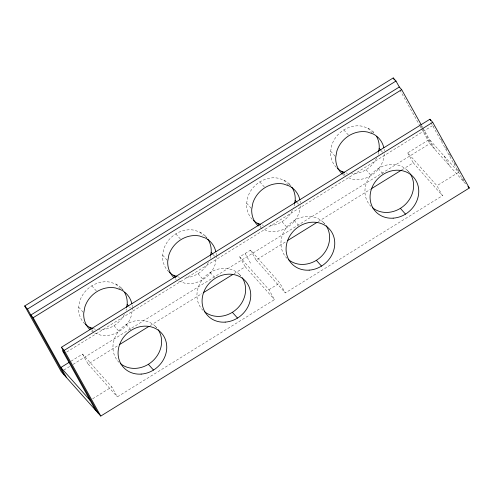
<?xml version="1.0" encoding="UTF-8"?>
<svg xmlns="http://www.w3.org/2000/svg" width="494" height="494" viewBox="0 0 494 494"><rect width="100%" height="100%" fill="white"/><g stroke="black" fill="none" stroke-linecap="round" stroke-linejoin="round"><path stroke-width="0.37" stroke-dasharray="2.47 1.85" d="M126.069 310.356L126.347 308.861M210.073 258.374L210.481 256.133M294.622 203.405L294.072 206.393A25.595 22.668 -41.7 0 1 293.603 207.752M300.358 205.912L299.21 212.167A25.595 22.668 -41.7 0 1 268.551 231.136L262.814 229.142M378.071 154.412L378.484 152.171M384.357 153.93L383.208 160.186A25.595 22.668 -41.7 0 1 352.555 179.155L347.066 177.253M66.733 352.012L433.287 125.192L434.035 126.532M71.068 361.182L82.541 354.081L111.78 386.926L117.319 396.88L274.485 299.63L268.946 289.675L239.707 256.824L250.544 250.118L279.783 282.969L285.322 292.923L442.488 195.667L436.943 185.713L407.711 152.862L429.385 139.45L458.623 172.301L436.943 185.713M63.893 370.055L69.796 366.4M73.075 364.374L429.792 143.637L466.058 184.386M82.541 354.081L88.086 364.035L118.208 345.392M150.293 325.54L202.027 293.522M234.113 273.67L245.246 266.779L274.485 299.63M250.544 250.118L256.083 260.072L286.211 241.43M318.297 221.578L370.685 189.159M402.116 169.708L413.25 162.822L442.488 195.667M92.65 398.763L111.78 386.926M268.946 289.675L279.783 282.969M346.047 172.906L347.418 173.382M262.042 224.887L263.413 225.363M177.358 276.628L179.415 277.344M178.809 281.123L184.552 283.118A25.595 22.668 -41.7 0 0 215.205 264.142L216.36 257.893A25.595 22.668 -41.7 0 0 216.36 255.552M93.354 328.609L95.416 329.325M94.811 333.104L100.548 335.093A25.595 22.668 -41.7 0 0 131.206 316.123L132.355 309.868A25.595 22.668 -41.7 0 0 132.361 307.534M372.982 131.713L373.915 132.763M407.352 170.331L409.687 172.956M367.888 128.162L372.562 133.405M381.041 150.534L383.375 153.152M343.83 129.91L348.962 135.683M378.2 168.534L382.869 173.777M365.992 169.732L371.13 175.5M330.647 151.207L335.784 156.981M343.793 173.579L345.195 175.154M288.978 183.688L290.849 185.787M323.354 222.312L325.688 224.937M283.889 180.143L289.027 185.911M297.042 202.509L299.376 205.133M259.825 181.891L264.963 187.664M294.202 220.509L298.401 225.233M281.988 221.713L287.125 227.481M246.642 203.188L251.779 208.962M259.795 225.56L261.196 227.135M256.083 260.072L285.322 292.923M204.979 235.669L206.844 237.768M239.349 274.293L240.751 275.862M199.891 232.124L203.158 235.792M213.038 254.49L215.372 257.115M175.827 233.872L180.965 239.639M210.197 272.49L214.402 277.214M197.989 273.688L203.127 279.462M162.643 255.17L167.781 260.937M120.974 287.65L123.309 290.274M155.351 326.268L156.752 327.843M115.886 284.099L120.555 289.348M129.502 306.996L130.441 308.046M91.822 285.853L96.96 291.621M126.198 324.472L130.867 329.72M113.991 325.67L119.122 331.443M78.645 307.151L83.776 312.918M91.791 329.517L94.126 332.141M88.086 364.035L117.319 396.88M441.136 139.283L442.63 141.969M445.619 147.335L447.113 150.022M449.349 154.048L450.843 156.734M454.208 162.773L455.703 165.459M457.944 169.485L460.186 173.511M462.798 178.204L464.292 180.89M430.916 122.524L464.162 182.255M444.007 155.876L449.546 165.83M421.524 125.328L422.648 127.341M423.018 128.014L434.924 149.404M420.974 125.939L422.098 127.952M422.469 128.619L432.559 146.743M399.936 90.001L419.344 124.865M419.715 125.532L421.209 128.218M421.58 128.885L429.792 143.637M407.711 152.862L413.25 162.822M245.123 253.471L250.668 263.426M239.707 256.824L245.246 266.779M124.414 314.382A25.595 22.668 -41.7 0 1 98.849 329.739M84.832 323.873A25.595 22.668 -41.7 0 1 78.589 307.422L79.744 301.167A25.595 22.668 -41.7 0 1 110.397 282.198L116.139 284.192A25.595 22.668 -41.7 0 1 123.395 290.466M208.419 262.4A25.595 22.668 -41.7 0 1 184.262 277.789M168.837 271.891A25.595 22.668 -41.7 0 1 162.594 255.441L163.742 249.186A25.595 22.668 -41.7 0 1 194.401 230.216L200.138 232.211A25.595 22.668 -41.7 0 1 206.955 237.886M292.417 210.419A25.595 22.668 -41.7 0 1 268.261 225.807M252.317 219.392A25.595 22.668 -41.7 0 1 246.592 203.46L247.741 197.205A25.595 22.668 -41.7 0 1 278.4 178.235L284.143 180.23A25.595 22.668 -41.7 0 1 290.954 185.905M376.743 157.784A25.595 22.668 -41.7 0 1 351.561 173.826M336.315 167.41A25.595 22.668 -41.7 0 1 330.597 151.485L331.746 145.23A25.595 22.668 -41.7 0 1 362.405 126.254L368.141 128.249A25.595 22.668 -41.7 0 1 374.489 133.337M287.212 258.529A25.595 22.668 -41.7 0 1 289.873 223.794A25.595 22.668 -41.7 0 1 324.861 223.943M203.207 310.51A25.595 22.668 -41.7 0 1 205.868 275.776A25.595 22.668 -41.7 0 1 240.862 275.918M119.208 362.491A25.595 22.668 -41.7 0 1 121.87 327.757A25.595 22.668 -41.7 0 1 156.857 327.899M371.21 206.554A25.595 22.668 -41.7 0 1 374.501 171.251A25.595 22.668 -41.7 0 1 409.773 173.141M300.13 201.262A25.595 22.668 -41.7 0 1 300.315 202.799M262.153 228.79A25.595 22.668 -41.7 0 1 258.51 226.184M384.134 149.281A25.595 22.668 -41.7 0 1 384.313 150.818M344.256 175.605A25.595 22.668 -41.7 0 1 342.515 174.203M216.131 253.243A25.595 22.668 -41.7 0 1 216.31 254.781M176.259 279.567A25.595 22.668 -41.7 0 1 175.074 278.647M132.133 305.224A25.595 22.668 -41.7 0 1 132.312 306.755M93.508 332.369A25.595 22.668 -41.7 0 1 90.513 330.146"/><path stroke-width="0.74" d="M126.618 307.361L127.217 304.1A25.595 22.668 -41.7 0 0 124.581 292.349M210.623 255.386L211.222 252.119A25.595 22.668 -41.7 0 0 207.82 239.096M294.622 203.405L295.221 200.138A25.595 22.668 -41.7 0 0 291.818 187.121M378.626 151.423L379.225 148.157A25.595 22.668 -41.7 0 0 376.589 136.406M98.016 412.959L61.441 347.257L429.965 119.215L432.732 122.321L469.3 188.029L100.776 416.065L61.268 371.679L24.7 305.971L393.224 77.935L395.984 81.041L399.313 87.012L401.684 89.673L421.147 124.655M24.7 305.971L27.466 309.083L395.984 81.041M399.313 87.012L30.789 315.055L33.16 317.716L66.406 377.447M33.16 317.716L401.684 89.673M61.441 347.257L64.208 350.363L432.732 122.321M69.154 362.361L60.867 367.493L90.099 400.344M119.517 344.584L148.984 326.349M203.337 292.714L232.804 274.479M287.52 240.621L316.987 222.386M371.34 188.751L401.461 170.115M344.67 172.431L341.675 171.393A25.595 22.668 -41.7 0 1 337.377 168.435M260.671 224.412L257.677 223.374A25.595 22.668 -41.7 0 1 253.379 220.41M176.673 276.393L173.672 275.356A25.595 22.668 -41.7 0 1 169.374 272.392M92.668 328.374L89.673 327.331A25.595 22.668 -41.7 0 1 85.376 324.373M467.917 186.473L469.3 188.029M379.176 148.435L380.571 150.009M400.362 208.351L405.5 214.124M341.928 171.48L343.33 173.054M295.171 200.416L296.573 201.984M316.364 260.332L321.501 266.099M257.93 223.461L259.325 225.036M211.173 252.391L212.574 253.965M232.359 312.313L237.497 318.08M173.925 275.442L175.796 277.542M127.168 304.372L128.57 305.947M148.361 364.294L153.498 370.062M89.927 327.423L91.328 328.992M64.77 353.229L62.398 350.567L95.645 410.298M429.965 119.215L430.706 120.542M393.224 77.935L394.342 79.942M64.208 350.363L100.776 416.065M27.466 309.083L64.035 374.785M326.194 225.739A25.595 22.668 -41.7 0 1 320.371 257.337A25.595 22.668 -41.7 0 1 288.311 259.517M242.19 277.721A25.595 22.668 -41.7 0 1 236.373 309.318A25.595 22.668 -41.7 0 1 204.312 311.498M158.191 329.702A25.595 22.668 -41.7 0 1 152.374 361.299A25.595 22.668 -41.7 0 1 120.308 363.479M410.193 173.758A25.595 22.668 -41.7 0 1 404.376 205.356A25.595 22.668 -41.7 0 1 372.309 207.542M299.852 199.767A25.595 22.668 -41.7 0 0 289.274 185.997L283.537 184.009A25.595 22.668 -41.7 0 0 252.879 202.978L251.73 209.234A25.595 22.668 -41.7 0 0 257.973 225.684M383.85 147.786A25.595 22.668 -41.7 0 0 373.279 134.022L367.536 132.028A25.595 22.668 -41.7 0 0 336.883 150.997L335.729 157.253A25.595 22.668 -41.7 0 0 341.971 173.703M215.853 251.749A25.595 22.668 -41.7 0 0 205.276 237.978L199.533 235.99A25.595 22.668 -41.7 0 0 168.88 254.96L167.732 261.215A25.595 22.668 -41.7 0 0 173.974 277.665M131.849 303.73A25.595 22.668 -41.7 0 0 121.277 289.959L115.534 287.971A25.595 22.668 -41.7 0 0 84.875 306.941L83.727 313.196A25.595 22.668 -41.7 0 0 89.97 329.64M393.175 218.163A25.595 22.668 -41.7 0 0 416.096 180.798A25.595 22.668 -41.7 0 0 373.983 183.675A25.595 22.668 -41.7 0 0 393.175 218.163M309.176 270.144A25.595 22.668 -41.7 0 0 332.098 232.779A25.595 22.668 -41.7 0 0 289.984 235.657A25.595 22.668 -41.7 0 0 309.176 270.144M225.178 322.119A25.595 22.668 -41.7 0 0 248.093 284.76A25.595 22.668 -41.7 0 0 205.979 287.638A25.595 22.668 -41.7 0 0 225.178 322.119M141.173 374.1A25.595 22.668 -41.7 0 0 164.094 336.735A25.595 22.668 -41.7 0 0 121.981 339.619A25.595 22.668 -41.7 0 0 141.173 374.1"/></g></svg>
